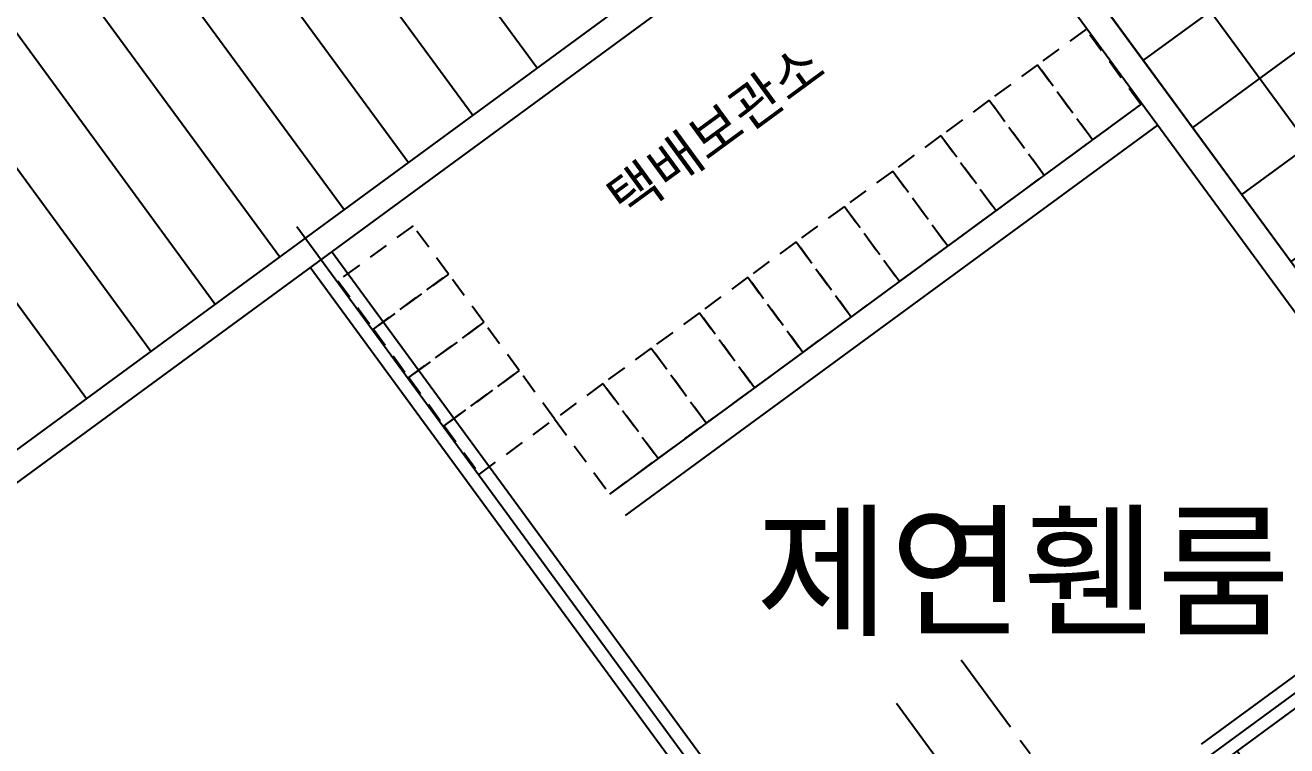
# Model space of a CAD drawing. Header units: millimetres. Extents: x 75184266 to 76346726, y -35077925 to -33679385.
# Drawn here: x 75491652 to 75501134, y -34611075 to -34605662 of the extents above; entities that cross this region are included whole.
import ezdxf
from ezdxf.enums import TextEntityAlignment as Align

# ---------------------------------------------------------------- set-up
doc = ezdxf.new("R2010")
doc.units = ezdxf.units.MM
doc.header["$LTSCALE"] = 50
doc.header["$MEASUREMENT"] = 0
doc.linetypes.add('CENTER', pattern=[2, 1.25, -0.25, 0.25, -0.25])
doc.linetypes.add('XR-지하3층$0$-HID', pattern=[2.5, 1.5, -1])
doc.layers.add('CEN', color=1, linetype='CENTER')
doc.layers.add('건축', color=8, linetype='CONTINUOUS', plot=False)
doc.styles.add('XR-지하3층$0$맑은고딕', font='')
doc.styles.get('XR-지하3층$0$맑은고딕').set_extended_font_data('Malgun Gothic')

msp = doc.modelspace()

# ---------------------------------------------------------------- hatches: boundary and pattern name
at = {"layer": '건축', "ltscale": 100}
h = msp.add_hatch(dxfattribs=at)
h.set_pattern_fill('NET', color=256, scale=5000, angle=90)
h.set_pattern_definition([(36.246, (75499316.6, -34604919.4), (-369.533, 504.054), []), (126.246, (75499316.6, -34604919.4), (-504.054, -369.533), [])])
h.paths.add_polyline_path([(75498606.9, -34603951.4), (75502775.7, -34609637.7), (75492896.6, -34616881.5), (75493428.4, -34617606.7), (75492218.7, -34618493.7), (75491509.1, -34617525.9), (75491630.1, -34617437.3), (75487828.3, -34612251.5), (75487706.9, -34612340.6), (75487517.4, -34612082), (75486331.9, -34612951.3), (75488347.1, -34615699.6), (75488275.5, -34616164.5), (75487725.2, -34616568), (75488399.4, -34617487.3), (75489234, -34616875.3), (75490475.8, -34618568.8), (75491844.5, -34620435.8), (75507909.7, -34608658.1), (75507930, -34608684.6), (75509659.4, -34607416.5), (75507932.8, -34605061.7), (75508452.9, -34604680.3), (75507793.6, -34603781.1), (75507273.5, -34604162.5), (75505320.5, -34601497.7), (75504017.4, -34602453.2), (75507499.6, -34607202.2), (75505201.3, -34608887.4), (75500516.8, -34602497.9)])

# ---------------------------------------------------------------- linework, layer by layer
at = {"layer": 'CEN', "ltscale": 10}
for points in [[(75498686.6, -34610428.6), (75502748.6, -34615968.3)], [(75498200.5, -34610755), (75507057.3, -34622833.8)]]:
    msp.add_lwpolyline(points, dxfattribs=at)
at = {"layer": '건축', "ltscale": 1000}
for p, q in [((75495500.2, -34605985.4), (75491655.1, -34600740.7)), ((75495016.3, -34606340.1), (75491171.2, -34601095.5)), ((75494532.4, -34606694.9), (75490687.3, -34601450.2)), ((75494048.5, -34607049.6), (75490203.4, -34601805)), ((75493564.6, -34607404.4), (75489719.5, -34602159.8)), ((75493080.8, -34607759.2), (75489235.7, -34602514.5)), ((75492596.9, -34608113.9), (75488751.8, -34602869.3)), ((75492113, -34608468.7), (75488267.9, -34603224)), ((75502067.2, -34608671.3, 0), (75499316.6, -34604919.4, 0)), ((75501905.9, -34608789.5, 0), (75499155.3, -34605037.6, 0)), ((75500494.1, -34611062.4), (75502496.2, -34609594.7)), ((75500451.1, -34611342), (75502775.7, -34609637.7))]:
    msp.add_line(p, q, dxfattribs=at)
at = {"layer": '건축', "ltscale": 100}
for p, q in [((75498327.4, -34603908.7), (75451179.2, -34638475.3)), ((75498607, -34603951.7), (75451297.4, -34638636.6)), ((75498042.6, -34613107.8), (75493693.6, -34607175.8))]:
    msp.add_line(p, q, dxfattribs=at)
at = {"layer": '건축', "ltscale": 0.5}
for p, q in [((75496045.2, -34609184.3), (75500045.4, -34606251.7, 0)), ((75496163.5, -34609345.6), (75500163.6, -34606413, 0)), ((75498005, -34612887.3), (75493954.6, -34607362.6)), ((75497843.7, -34613005.6), (75493793.3, -34607480.9))]:
    msp.add_line(p, q, dxfattribs=at)
at = {"layer": '건축', "linetype": 'XR-지하3층$0$-HID', "ltscale": 2, "elevation": 0}
for points in [[(75500037.3, -34606257.6), (75499623.4, -34605693), (75499260.5, -34605959.1), (75499674.4, -34606523.6)], [(75499674.4, -34606523.6), (75499260.5, -34605959.1), (75498897.6, -34606225.2), (75499311.5, -34606789.7)], [(75499311.5, -34606789.7), (75498897.6, -34606225.2), (75498534.7, -34606491.2), (75498948.6, -34607055.8)], [(75498948.6, -34607055.8), (75498534.7, -34606491.2), (75498171.8, -34606757.3), (75498585.6, -34607321.8)], [(75498585.6, -34607321.8), (75498171.8, -34606757.3), (75497808.8, -34607023.4), (75498222.7, -34607587.9)], [(75498222.7, -34607587.9), (75497808.8, -34607023.4), (75497445.9, -34607289.4), (75497859.8, -34607854)], [(75494567.1, -34607168.1), (75494002.5, -34607581.9), (75494268.6, -34607944.9), (75494833.1, -34607531)], [(75497859.8, -34607854), (75497445.9, -34607289.4), (75497083, -34607555.5), (75497496.9, -34608120)], [(75494833.1, -34607531), (75494268.6, -34607944.9), (75494534.7, -34608307.8), (75495099.2, -34607893.9)], [(75497496.9, -34608120), (75497083, -34607555.5), (75496720.1, -34607821.5), (75497134, -34608386.1)], [(75497134, -34608386.1), (75496720.1, -34607821.5), (75496357.2, -34608087.6), (75496771, -34608652.1)], [(75495099.2, -34607893.9), (75494534.7, -34608307.8), (75494800.7, -34608670.7), (75495365.3, -34608256.8)], [(75496771, -34608652.1), (75496357.2, -34608087.6), (75495994.2, -34608353.7), (75496408.1, -34608918.2)], [(75495365.3, -34608256.8), (75494800.7, -34608670.7), (75495066.8, -34609033.6), (75495631.3, -34608619.7)], [(75496408.1, -34608918.2), (75495994.2, -34608353.7), (75495631.3, -34608619.7), (75496045.2, -34609184.3)]]:
    msp.add_lwpolyline(points, close=True, dxfattribs=at)
at = {"layer": '건축', "ltscale": 100}
msp.add_lwpolyline([(75484263.8, -34623094.3), (75504920.9, -34607949.5)], dxfattribs=at)

# ---------------------------------------------------------------- texts
at = {"layer": '건축', "style": 'XR-지하3층$0$맑은고딕'}
msp.add_text('택배보관소', height=300, rotation=36.24498, dxfattribs=at).set_placement((75496840.7, -34606457.8, 0), align=Align.MIDDLE_CENTER)
msp.add_text('제연휀룸', height=800, dxfattribs=at).set_placement((75499153, -34609758, 0), align=Align.MIDDLE)

doc.saveas('drawing.dxf')
